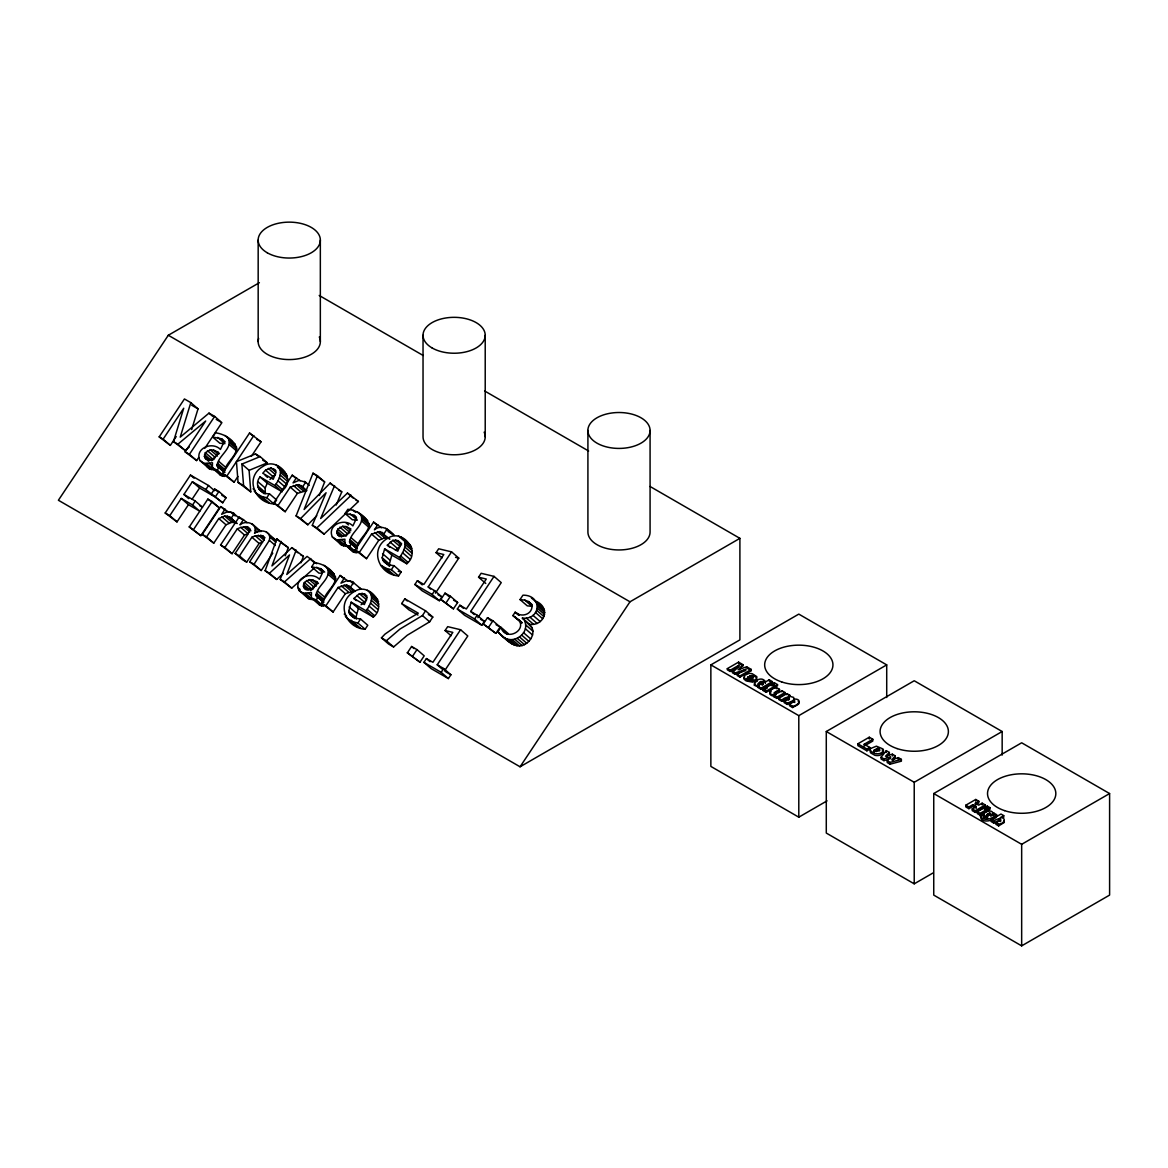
<?xml version="1.0" encoding="UTF-8"?>
<svg xmlns="http://www.w3.org/2000/svg" width="1168" height="1168" viewBox="0 0 1168 1168"><rect width="100%" height="100%" fill="white"/><g stroke="black" fill="none" stroke-linecap="round" stroke-linejoin="round"><path stroke-width="1.5" d="M212.342 468.091L220.752 475.391L224.533 476.427L217.321 470.193L212.342 468.091L212.474 462.747L204.225 463.404L199.903 460.513C194.37 448.41 212.299 440.935 220.445 449.461L224.037 441.869L221.657 438.818L212.664 437.022L215.438 432.846C224.154 433.751 234.797 440.059 236.681 448.892C235.148 457.739 224.913 463.375 224.373 472.237M344.779 544.551L353.189 551.851L356.97 552.887L349.758 546.653L344.779 544.551L344.91 539.207L336.661 539.864L332.34 536.973C326.806 524.87 344.735 517.409 352.882 525.921L356.474 518.329L354.094 515.278L345.1 513.482L347.874 509.306C356.59 510.212 367.234 516.519 369.117 525.352C367.584 534.199 357.35 539.835 356.809 548.697L349.597 542.463C349.612 532.345 366.153 525.045 360.518 514.46M311.33 597.885L319.74 605.185L323.521 606.236L316.309 599.987L311.33 597.885L311.462 592.541L303.213 593.198L298.891 590.322C293.358 578.204 311.287 570.743 319.433 579.27L323.025 571.663L320.645 568.626L311.652 566.83L314.426 562.655C323.156 563.56 333.785 569.867 335.669 578.686C334.136 587.548 323.916 593.183 323.361 602.046M204.385 456.411L205.334 452.702L210.269 449.826L213.583 450.103L218.46 452.439L213.671 459.637L206.21 459.199L204.385 456.411L209.189 460.572M303.373 586.205L304.322 582.496L309.272 579.62L312.571 579.897L317.448 582.233L312.659 589.446L305.198 589.008L303.373 586.205L308.177 590.366M336.807 532.871L337.771 529.162L342.706 526.286L346.02 526.564L350.896 528.9L346.108 536.097L338.647 535.659L336.807 532.871L341.625 537.032M984.201 814.549L983.85 816.943L987.924 818.169M283.897 489.188C295.898 476.938 276.101 457.082 263.34 466.207C244.287 476.675 253.909 502.707 273.969 503.977L276.626 499.992L269.414 493.743C260.157 494.4 253.704 484.662 260.011 476.924L274.991 485.567L282.189 491.816L267.224 483.172L260.011 476.924M258.011 487.567L265.224 493.816L265.209 488.005L267.224 483.172M348.736 611.098L351.159 602.192L366.124 610.835L373.337 617.084C388.112 605.112 368.986 581.752 354.488 591.475C335.42 601.943 345.056 627.99 365.102 629.26L367.774 625.26L360.562 619.011C355.802 618.573 349.48 616.602 348.736 611.098L355.948 617.346L356.371 619.084M355.948 617.346L358.372 608.44L351.159 602.192M382.184 557.764L384.608 548.858L399.573 557.501L406.785 563.75C421.56 551.763 402.434 528.403 387.937 538.127C368.869 548.595 378.505 574.641 398.551 575.912L401.223 571.911L394.01 565.677C389.251 565.224 382.929 563.253 382.184 557.764L389.397 563.998L389.805 565.735L382.608 559.501M389.397 563.998L391.806 555.092L384.608 548.858M274.991 485.567C278.699 480.34 283.328 472.164 278.101 466.426M366.124 610.835C369.833 605.608 374.461 597.447 369.249 591.709M399.573 557.501C403.281 552.274 407.909 544.098 402.697 538.36M508.168 633.523L500.955 627.274L497.816 631.99C504.78 637.699 511.818 647.787 522.096 645.568C529.177 643.466 535.221 635.042 532.039 627.742L522.359 618.106C541.105 620.208 542.609 594.935 522.957 595.169L520.023 599.578L527.235 605.827L532.024 606.382L524.812 600.133L520.023 599.578M522.359 618.106L529.571 624.34C544.857 626.311 551.004 606.893 535.367 601.009M992.931 815.498C994.8 805.57 975.806 815.191 987.924 816.447C985.018 820.71 980.624 811.103 980.39 816.578C984.901 821.951 992.318 818.461 996.581 814.665L996.581 816.374C993.997 821.031 980.682 823.776 980.653 816.709M501.379 635.334C510.737 646.181 530.024 634.647 524.841 621.507M272.786 553.179L261.238 570.524L254.025 564.275L269.385 540.331L269.823 536.988L268.815 534.156C265.311 529.63 258.829 530.462 254.522 533.28C258.624 524.155 246.185 519.351 239.936 524.87L243.426 519.643L239.119 517.147L220.577 544.974L232.096 553.705L244.521 535.046L247.981 533.659L240.769 527.425L237.308 528.812L224.884 547.456L232.096 553.705M223.979 472.047L217.16 466.003C217.175 455.885 233.717 448.585 228.081 438M322.967 601.856L316.148 595.797C316.163 585.694 332.705 578.394 327.069 567.809M189.274 446.935L185.113 450.41L173.463 441.606L183.726 408.231L163.126 439.153L170.338 445.388L176.222 436.555M170.338 445.388L159.184 436.876L184.442 398.96L190.807 402.624L180.222 437.139L208.999 413.136L214.678 416.407L221.891 422.655L204.707 448.439M191.669 429.576L198.02 408.873L190.807 402.624M793.656 698.581L793.963 700.245L793.656 697.398L788.663 695.997L789.86 695.31L789.86 696.493M283.371 573.357L276.685 579.445L265.121 570.699L276.86 538.944L288.292 547.617L285.24 555.807M281.079 541.383L271.94 565.925L291.898 547.631L303.417 556.362L300.906 562.859M314.061 568.276L291.723 588.132L280.189 579.386L289.518 554.931L269.472 573.211L265.121 570.699M296.205 550.113L286.773 574.495L307.096 556.391L316.791 563.735M316.747 515.76L307.841 524.782L296.088 515.906L313.009 473.186L317.433 475.741L304.103 509.511L330.15 483.085L341.771 491.874L336.209 505.014M319.302 495.48L324.646 481.975L317.433 475.741M870.554 750.309L870.248 751.024A5.942 3.431 0 0 0 870.905 753.053L874.759 755.229A5.782 3.343 0 0 0 877.183 755.565A5.679 3.27 0 0 0 880.584 754.966L882.891 753.433A5.592 3.227 0 0 0 882.92 750.717L882.176 749.973M334.574 485.625L320.66 518.504L347.465 493.071L358.415 501.481L324.076 534.156L312.309 525.279L326.076 492.75L300.629 518.534L296.088 515.906M207.422 450.702L214.635 456.936L211.7 460.776L204.488 454.527M309.272 579.62L316.47 585.869L313.623 586.745L310.688 590.585L303.476 584.336M747.389 677.703L747.505 679.411L748.104 676.812L754.367 680.433L756.046 679.309L756.806 676.637L752.353 673.79A5.563 3.212 0 0 0 748.819 673.513L744.571 675.352L744.031 677.966L748.746 680.871L752.995 681.017L752.995 682.214L746.133 680.9L744.031 679.163L744.571 676.535M747.389 678.885L748.104 676.812M987.091 814.549C993.88 817.731 988.289 809.001 987.091 816.271M217.321 470.193L218.869 467.215L217.978 466.85M316.309 599.987L317.857 597.023L316.966 596.644M349.758 546.653L351.305 543.675L349.597 542.463M763.084 682.886C753.74 689.281 761.448 676.155 763.084 684.083L762.062 685.149M874.014 750.279L877.285 748.396L879.533 749.695L876.263 751.579L874.014 750.279L874.014 752.061M1000.465 821.016L998.173 820.666L993.807 823.09L991.048 821.498L991.048 819.775L993.807 821.367C997.545 817.045 1005.298 819.104 995.881 822.579L995.881 824.287L998.655 825.893L1004.305 822.447L1004.086 820.578M784.122 701.428L787.261 703.238L793.787 700.318L794.751 702.435L792.327 701.603L787.261 704.435L784.122 702.625L784.122 701.428C794.868 697.588 786.225 695.164 781.903 700.143L778.764 698.333L778.764 699.53L781.903 701.34L786.955 698.522L789.437 699.077M774.223 692.741L779.523 689.354L779.523 690.536C769.347 694.493 775.64 695.179 781.888 690.711L785.013 692.522L785.013 693.704L776.851 698.42L773.931 696.727L775.318 693.617M259.384 282.685L168.309 335.26L58.4 500.254L520.067 766.792L739.899 639.874L739.899 538.346L650.08 486.487M198.648 457.535L196.633 460.572L185.128 451.855L205.685 421.006L177.901 444.176L173.463 441.606M196.633 460.572L189.42 454.323L214.678 416.407M176.996 521.892L169.783 515.643L181.259 498.429L188.457 504.678L176.996 521.892L165.199 513L190.457 475.084L208.532 485.508L214.532 490.721M188.705 498.619L183.902 494.458L192.37 481.756L205.845 489.538L222.738 502.78L226.096 497.743L218.898 491.494L214.591 489.012L211.218 494.064L222.738 502.78M192.048 499.291L199.582 487.99L192.37 481.756M188.457 504.678L199.786 511.204L192.574 504.97L195.217 500.999L183.902 494.458M205.845 489.538L208.532 485.508M237.936 476.486L234.111 482.209L222.592 473.478L249.543 433.036L261.063 441.767L251.397 456.279M189.318 526.929L207.86 499.101L212.167 501.598L219.38 507.832L200.838 535.659L189.318 526.929L200.838 535.659M234.111 482.209L226.899 475.975L253.85 435.518M193.625 529.411L212.167 501.598M215.525 496.546L218.898 491.494M213.788 543.135L206.575 536.886L218.796 518.534L224.723 516.052L229.424 516.796L236.637 523.045L231.936 522.3L226.008 524.782L213.788 543.135L202.268 534.404L220.796 506.576L228.709 512.183M225.103 509.058L221.628 514.285L227.687 511.715L232.943 512.737L234.242 513.657L231.103 518.373L237.104 523.571M255.996 493.305L261.968 496.575L266.757 497.743L269.414 493.743M246.682 562.115L239.469 555.88L251.894 537.222L255.325 535.835L262.537 542.083L259.106 543.47L246.682 562.115L242.345 559.618L235.133 553.384L248.098 533.937L249.675 529.863L248.01 527.25L246.112 526.637L240.769 527.425M285.211 511.715L278.013 505.481L290.233 487.129L298.658 484.618L305.87 490.867L297.431 493.378L285.211 511.715L273.706 502.985L292.234 475.172L300.147 480.778M296.541 477.654L293.066 482.88L299.11 480.311L305.68 482.253L302.541 486.968L298.658 484.618M261.238 570.524L249.689 561.779L263.837 540.142L264.231 538.302L262.61 535.718L255.325 535.835M389.397 538.594L384.695 537.849L378.768 540.331L366.548 558.669L355.028 549.953L373.57 522.125L381.483 527.732M333.099 612.017L325.887 605.769L338.107 587.431L346.546 584.92L353.758 591.154L345.319 593.68L333.099 612.017L321.58 603.287L340.122 575.459L348.035 581.065M366.548 558.669L359.335 552.435L371.555 534.083L379.994 531.571L389.878 539.12M377.877 524.607L374.388 529.834C381.294 523.848 389.572 529.688 394.215 535.455L385.717 528.286M344.429 577.956L340.939 583.182L346.998 580.613L352.269 581.62L353.568 582.555L350.415 587.27L355.233 591.431M387.002 529.206L383.863 533.922L382.184 532.345M380.578 565.224L386.564 568.509L391.353 569.663L394.01 565.677M347.13 618.573L353.116 621.843L357.904 623.011L360.562 619.011M401.661 603.579L404.814 598.834L425.575 610.82L432.788 617.069L429.634 621.814L407.238 635.246L393.601 646.955L388.637 644.079L381.44 637.845L384.958 634.151L398.39 624.749L418.305 613.185L401.661 603.579L408.858 609.813L417.954 615.069M451.563 551.865L428.203 586.935L434.671 590.672L441.884 596.921L439.358 600.717L422.086 590.745L414.874 584.496L417.399 580.7L423.882 584.438L443.811 554.523L436.073 552.683L438.672 548.785L451.563 551.865L458.776 558.114L435.416 593.183M439.358 600.717L432.145 594.468L434.671 590.672M381.44 637.845L386.389 640.706L400.04 629.012L422.422 615.565L425.575 610.82M440.818 599.476L445.037 593.154L450.439 596.264L457.652 602.513L453.432 608.835L440.818 599.476L453.432 608.835M407.384 652.824L411.589 646.488L416.991 649.612L424.203 655.847L419.984 662.183L407.384 652.824L419.984 662.183M446.22 602.6L450.439 596.264M412.771 655.934L416.991 649.612M494.035 576.379L470.675 611.463L477.143 615.2L484.355 621.434L481.829 625.23L464.557 615.259L457.345 609.024L459.871 605.228L466.339 608.966L486.282 579.036L478.544 577.196L481.143 573.298L494.035 576.379L501.247 582.628L477.887 617.697M460.586 629.727L437.226 664.796L443.694 668.534L450.906 674.783L448.381 678.579L431.109 668.607L423.896 662.358L426.422 658.562L432.905 662.3L452.834 632.384L445.096 630.545L447.694 626.647L460.586 629.727L467.799 635.976L444.439 671.045M481.829 625.23L474.617 618.982L477.143 615.2M448.381 678.579L441.168 672.33L443.694 668.534M483.289 624.004L487.509 617.668L492.911 620.792L500.123 627.026L495.904 633.363L483.289 624.004L495.904 633.363M488.691 627.114L492.911 620.792M512.898 615.58L521.819 622.807L512.898 615.58L515.176 612.178C521.249 617.945 532.477 614.514 532.024 605.579L528.564 601.564L524.812 600.133M520.067 766.792L629.99 601.797L739.899 538.346M983.69 818.155L983.865 816.169M754.82 682.827L754.192 685.193L758.149 686.974M888.877 759.2L883.928 760.645L881.081 759.01L881.081 757.229L886.293 750.674L889.359 752.455L889.359 754.236L886.775 756.747M889.359 752.455L885.475 756.222L892.367 754.192L895.243 755.842L891.768 759.872L898.323 757.623L901.375 759.39L901.375 761.171L890.045 764.193L887.213 762.558L887.213 760.777L890.527 756.922L890.527 758.718M892.921 760.31L895.243 757.623L895.243 755.842M265.559 470.178L262.742 473.244L273.21 479.289L275.852 472.748L275.283 470.412L270.903 467.886L265.559 470.178L272.772 476.413L275.487 474.631L268.275 468.383M269.939 479.493L272.772 476.413M389.732 547.252L387.323 545.179L392.871 540.317L398.025 540.609L401.631 543.733M395.47 550.391L400.084 546.566L392.871 540.317M356.284 600.6L353.875 598.512L359.423 593.665L364.577 593.943L366.986 596.03M361.087 604.761L366.635 599.899L359.423 593.665M738.76 666.505L730.161 671.469L727.314 669.819L727.314 668.636L738.585 662.125L743.155 664.767L738.074 669.746L746.673 666.797L751.258 669.439L751.258 670.622L739.986 677.133L737.139 675.484L737.139 674.301L745.724 669.337L745.724 670.52L734.935 674.213L732.351 672.724L732.351 671.542L738.76 665.307L738.76 666.505L733.635 671.483M739.344 669.687L743.155 664.767M342.706 526.286L349.918 532.52L344.983 535.397L337.771 529.162M312.309 525.279L316.864 527.907L351.203 495.232M280.189 579.386L284.51 581.883L310.79 558.523M987.31 815.848L989.5 814.855L991.106 815.468M874.35 751.477C876.263 747.987 881.168 753.375 879.431 749.17M788.619 700.026L789.291 698.376M771.187 691.719C766.938 693.836 772.72 696.946 775.245 695.967L773.931 696.727M827.046 800.854L798.795 817.177L710.859 766.412L710.859 664.884L798.795 614.105L886.716 664.884L886.716 697.515M727.314 668.636L730.161 670.271L738.76 665.307M737.139 674.301L739.986 675.951L751.258 669.439M748.104 677.995L754.367 681.616L756.82 679.601L756.484 677.367M765.303 682.054L769.201 679.805L772.369 681.63L772.369 682.813L761.098 689.324L758.163 687.631L759.375 685.747C748.177 686.2 759.185 675.104 764.544 680.55A4.263 2.467 0 0 1 765.303 682.054L765.303 683.251M758.163 686.448L761.098 688.142L772.369 681.63M763.113 689.31L771.289 684.594L774.413 686.39L774.413 687.587L766.252 692.303L763.113 690.492L763.113 689.31L766.252 691.106L774.413 686.39M772.252 684.025L774.384 682.798L777.523 684.609L777.523 685.791L775.391 687.018L772.252 685.207L772.252 684.025L775.391 685.835L777.523 684.609M763.113 690.492L767.201 688.127M779.523 689.354L776.384 687.529C769.274 688.784 766.792 695.427 775.245 694.785M773.931 695.544L776.851 697.223L785.013 692.522M778.764 698.333L786.94 693.631L789.86 695.31M798.182 701.092C802.255 703.895 793.89 706.348 792.619 707.531L789.48 705.706L789.48 704.523L794.707 700.858M789.48 704.523L792.619 706.333C799.394 705.136 802.343 698.61 793.963 699.063M710.859 664.884L798.795 715.648L886.716 664.884M933.071 872.949L914.223 883.826L826.287 833.061L826.287 731.518L914.223 680.754L1002.159 731.518L1002.159 755.097M864.203 744.235L869.707 747.418L869.707 749.199L866.89 750.82L857.852 745.607L857.852 743.812L869.284 737.212L872.817 739.256L872.817 741.038L864.203 746.016L864.203 744.235L872.817 739.256M857.852 743.812L866.89 749.038L869.707 747.418M826.287 731.518L914.223 782.283L1002.159 731.518M933.743 793.554L1021.664 742.79L1109.6 793.554L1109.6 895.097L1021.664 945.861L933.743 895.097L933.743 793.554L1021.664 844.318L1109.6 793.554M975.119 807.672L972.886 806.373L968.871 808.694L965.805 806.927L965.805 805.205L975.733 799.467L978.813 801.233L978.813 802.956L975.324 804.971L975.324 803.248L978.813 801.233M965.805 805.205L968.871 806.971L972.886 804.65L976.244 806.592L976.244 808.314M975.324 803.248L978.682 805.175L982.157 803.175L985.252 804.956L985.252 806.679L975.309 812.417L972.229 810.636L972.229 808.913L976.244 806.592M972.229 808.913L975.309 810.694L985.252 804.956M977.266 811.818L984.463 807.672L987.223 809.263L987.223 810.986L980.025 815.133L977.266 813.541L977.266 811.818L980.025 813.41L987.223 809.263M985.325 807.176L987.208 806.081L989.968 807.672L989.968 809.395L988.084 810.49L988.084 808.767L985.325 807.176L985.325 808.884M988.084 808.767L989.968 807.672M992.931 813.789L993.997 813.162L996.581 814.665M991.048 819.775L1000.991 814.038L1003.735 815.629L1003.735 817.352M1003.735 815.629L1000.085 817.746C1006.831 817.074 1004.655 823.951 998.655 824.17L995.881 822.579M756.28 681.732L757.287 681.207M241.878 464.076L260.128 456.63L267.341 462.864L249.091 470.324L241.878 464.076L243.586 485.596L250.784 491.845L249.091 470.324M260.128 456.63L255.5 453.958L236.447 461.652L238.068 482.413L250.784 491.845M749.608 675.951L752.031 675.571L753.491 676.695L752.688 677.732L749.608 675.951L749.608 677.133M732.351 671.542L734.935 673.031L745.724 669.337M881.081 757.229L883.928 758.864L890.527 756.922M887.213 760.777L890.045 762.412L901.375 759.39M763.084 684.083C761.886 680.199 756.879 687.047 758.193 683.484M750.367 676.841L753.491 677.893L753.331 676.272M332.34 536.973L341.888 545.325L348.984 546.171M752.995 681.017L747.505 678.228M749.141 680.243L750.206 680.258L750.206 679.075M322.222 573.313L318.849 573.079L311.652 566.83M199.903 460.513L209.452 468.864L213.802 469.93L206.59 463.681M298.891 590.322L308.44 598.658L312.79 599.724L305.578 593.49M398.244 571.371L401.223 571.911M455.549 557.34L458.776 558.114M346.546 584.92L354.751 590.891M392.93 534.521L387.98 531.484M271.02 537.265L276.028 540.404L266.392 532.009M229.322 440.555L235.294 444.249M405.69 542.215L409.91 544.609M763.113 680.929L764.544 681.747A4.263 2.467 0 0 1 765.23 682.711M753.477 675.367L756.003 676.9M319.2 295.46L423.181 355.495M484.632 390.973L588.628 451.009M743.155 665.95L738.585 663.307L738.585 662.125M751.258 670.622L746.673 667.979L746.673 666.797M772.369 682.813L769.201 680.988L769.201 679.805M168.309 335.26L629.99 601.797M256.756 439.27L261.063 441.767M191.654 405.194L198.02 408.873M216.211 419.37L220.46 421.838M324.646 481.975L313.009 473.186M338.837 490.166L341.771 491.874M355.919 500.035L358.415 501.481M262.698 460.192L267.341 462.864M387.323 545.179L397.792 551.223L400.434 544.682L398.025 540.609M391.806 555.092L406.785 563.75M453.593 600.177L457.652 602.513M496.064 624.69L500.123 627.026M438 594.673L441.884 596.921M480.471 619.201L484.355 621.434M159.184 436.876L163.126 439.153M185.128 451.855L189.42 454.323M222.592 473.478L226.899 475.975M238.068 482.413L243.586 485.596M273.706 502.985L278.013 505.481M355.028 549.953L359.335 552.435M414.874 584.496L432.145 594.468M457.345 609.024L474.617 618.982M221.789 495.247L226.096 497.743M428.335 614.499L432.788 617.069M199.582 487.99L213.058 495.787M219.38 507.832L207.86 499.101M288.292 547.617L281.678 543.105M300.556 554.698L303.417 556.362M199.597 505.598L202.429 507.233L195.217 500.999M181.259 498.429L192.574 504.97M353.875 598.512L364.343 604.557L366.986 598.031L364.577 593.943M358.372 608.44L373.337 617.084M445.723 671.79L450.906 674.783M165.199 513L169.783 515.643M202.268 534.404L206.575 536.886M220.577 544.974L224.884 547.456M235.133 553.384L239.469 555.88M249.689 561.779L254.025 564.275M321.58 603.287L325.887 605.769M423.896 662.358L441.168 672.33M359.481 587.869L360.766 588.789L352.269 581.62M285.313 472.675L276.232 465.039M376.461 597.943L367.365 590.307M514.606 616.573L522.052 622.602M542.58 607.258L531.396 597.958M367.73 520.709L357.408 511.934M334.282 574.043L323.959 565.283M259.135 529.936L261.077 531.571L251.923 523.687M500.955 627.274C505.262 642.079 527.644 630.72 518.446 619.478M536.623 602.673L543.821 608.922M537.368 604.44L544.58 610.689M537.63 606.309L544.843 612.558M537.397 608.265L544.609 614.514M528.564 601.564L532.17 604.688M536.681 610.324L543.894 616.558M535.47 612.47L542.667 618.719M532.973 615.332L540.185 621.566M529.965 617.215L537.163 623.464M526.418 618.149L533.63 624.384M478.544 577.196L485.757 583.445M516.694 613.025L519.103 615.098M515.176 612.178L518.767 615.302M525.848 625.07L533.061 631.304M525.396 628.778L532.608 635.027M436.073 552.683L442.088 557.881M523.498 632.662L530.71 638.911M521.614 635.085L528.827 641.334M519.556 636.998L526.768 643.247M400.814 536.959L408.026 543.208M404.04 540.069L411.238 546.303M517.307 638.414L524.52 644.663M398.478 535.966L403.281 540.127M404.829 542.083L412.041 548.318M347.465 493.071L353.466 498.269M405.077 544.39L412.289 550.639M514.884 639.319L522.096 645.568M504.021 631.289L507.627 634.414M487.509 617.668L491.115 620.792M512.343 639.699L519.556 645.948M404.785 546.974L411.997 553.209M330.15 483.085L332.559 485.158M395.499 539.82L401.5 545.018M509.774 639.538L516.986 645.787M373.57 522.125L377.176 525.25M507.189 638.838L514.387 645.086M403.953 549.748L411.165 555.997M504.561 637.597L511.774 643.831M497.816 631.99L508.591 641.568M379.994 531.571L387.207 537.82M470.675 611.463L474.281 614.587M361.876 517.424L369.088 523.673M402.566 552.741L409.778 558.99M353.13 510.182L355.525 512.27M390.141 542.098L397.354 548.347M377.483 531.601L384.695 537.849M361.905 519.103L369.117 525.352M459.871 605.228L463.477 608.353M445.037 593.154L448.643 596.264M361.511 520.928L368.723 527.177M374.68 532.447L381.892 538.682M354.094 515.278L356.503 517.366M400.639 555.953L407.851 562.188M350.137 513.847L357.35 520.096L352.298 519.731L345.1 513.482M371.555 534.083L378.768 540.331M428.203 586.935L430.612 589.022M249.543 433.036L251.952 435.109M304.381 481.333L309.286 485.377M417.399 580.7L422.217 584.876M292.234 475.172L295.84 478.281M382.578 553.69L389.791 559.939M346.049 522.826L348.458 524.914M300.862 485.392L306.863 490.589M279.444 468.134L286.656 474.383M277.488 467.156L279.897 469.244M346.02 526.564L350.823 530.725M280.247 470.149L287.445 476.383M296.161 484.647L303.373 490.896M383.425 561.049L389.426 566.246M280.495 472.471L287.708 478.705M391.353 569.663L398.551 575.912M293.343 485.479L300.556 491.728M273.443 468.675L275.838 470.762M208.999 413.136L212.605 416.246M280.203 475.04L287.416 481.289M255.5 453.958L257.894 456.031M339.859 527.162L347.071 533.396M270.903 467.886L275.721 472.047M351.028 537.66L358.226 543.908M386.564 568.509L393.777 574.744M382.432 566.276L387.791 571.473M382.914 566.933L390.127 573.167M279.356 477.829L286.569 484.063M290.233 487.129L297.431 493.378M349.904 539.631L357.116 545.879M349.422 541.237L356.634 547.485M336.924 531.002L342.939 536.2M351.305 543.675L357.32 548.887M277.984 480.822L285.182 487.056M224.971 435.474L232.184 441.723M229.439 440.964L236.651 447.213M337.406 534.506L339.8 536.594M229.468 442.643L236.681 448.892M341.771 539.923L345.378 543.047M276.042 484.019L283.255 490.268M344.195 543.135L353.189 551.851M445.096 630.545L451.111 635.742M347.801 546.376L355.014 552.625M265.136 475.332L267.545 477.405M229.074 444.468L236.286 450.717M339.027 540.142L346.239 546.39M221.657 438.818L225.263 441.942M336.661 539.864L343.859 546.113M404.814 598.834L407.223 600.921M217.701 437.387L224.913 443.636L219.861 443.271L212.664 437.022M422.422 615.565L429.634 621.814M316.864 527.907L324.076 534.156M300.629 518.534L307.841 524.782M257.997 481.771L265.209 488.005M257.602 485.83L264.815 492.078M217.058 451.549L219.453 453.637M258.829 489.115L264.099 493.699M213.583 450.103L218.387 454.264M266.757 497.743L273.969 503.977M210.269 449.826L217.482 456.06M253.076 488.779L255.471 490.867M261.968 496.575L269.18 502.824M254.244 491.232L263.194 499.539M258.318 494.998L265.53 501.247M218.591 461.199L225.789 467.448M370.592 593.402L377.804 599.651M371.38 595.417L378.593 601.666M205.334 452.702L212.547 458.936M217.467 463.17L224.679 469.419M371.628 597.739L378.841 603.987M216.985 464.776L224.198 471.025M217.16 466.003L224.884 472.427M349.728 580.671L353.335 583.796M371.336 600.308L378.549 606.557M362.051 593.154L366.854 597.315M204.969 458.046L208.576 461.17M340.122 575.459L343.728 578.583M209.335 463.462L211.744 465.55M370.504 603.097L377.717 609.346M211.758 466.674L222.577 476.164M437.226 664.796L442.03 668.972M204.225 463.404L211.437 469.638M328.427 570.772L335.639 577.021M356.693 595.446L363.905 601.695M369.117 606.09L376.33 612.339M344.049 584.949L351.247 591.198M328.456 572.451L335.669 578.686M426.422 658.562L430.028 661.687M177.901 444.176L185.113 450.41M328.062 574.276L335.274 580.525M411.589 646.488L413.998 648.576M310.703 559.516L314.309 562.64M341.231 585.781L348.444 592.03M320.645 568.626L324.704 572.072M367.19 609.287L374.402 615.536M316.689 567.195L322.704 572.393M338.107 587.431L345.319 593.68M291.898 547.631L297.913 552.829M276.86 538.944L279.269 541.032M214.591 489.012L216.985 491.086M269.823 536.988L275.823 542.186M349.13 607.039L356.342 613.288M386.389 640.706L393.601 646.955M254.96 527.469L259.763 531.63M269.385 540.331L275.385 545.529M316.046 581.357L318.441 583.431M262.61 535.718L265.019 537.791M243.426 519.643L247.032 522.753M255.164 530.111L257.573 532.199M260.683 535.09L264.289 538.214M312.571 579.897L317.389 584.058M239.119 517.147L241.528 519.234M190.457 475.084L194.063 478.194M349.159 612.835L355.16 618.047M232.943 512.737L238.958 517.935M349.977 614.383L354.78 618.544M258.259 535.134L264.275 540.331M230.417 511.774L235.221 515.935M248.01 527.25L250.405 529.323M357.904 623.011L365.102 629.26M246.112 526.637L250.93 530.798M306.41 580.496L313.623 586.745M220.796 506.576L225.614 510.737M243.703 526.695L249.718 531.907M317.579 591.008L324.777 597.242M344.21 614.061L346.619 616.135M353.116 621.843L360.328 628.092M345.378 616.5L354.342 624.822M349.466 620.266L356.678 626.515M251.894 537.222L259.106 543.47M304.322 582.496L311.535 588.745M316.455 592.979L323.667 599.228M227.22 516.022L234.432 522.271M315.973 594.585L323.186 600.819M224.723 516.052L231.936 522.3M316.148 595.797L323.872 602.221M237.308 528.812L244.521 535.046M221.905 516.898L229.118 523.133M303.957 587.854L306.352 589.928M308.323 593.271L310.732 595.344M314.353 599.593L321.565 605.958M218.796 518.534L226.008 524.782M297.767 587.431L300.176 589.504M303.213 593.198L310.425 599.447M284.51 581.883L291.723 588.132M269.472 573.211L276.685 579.445M219.555 474.325L220.752 475.391M319.74 605.185L317.959 602.717M339.538 543.222L341.888 545.325M207.101 466.762L209.452 468.864M308.44 598.658L304.979 593.665M348.75 585.694L350.415 587.27M229.424 516.796L231.103 518.373M992.45 813.892L993.004 814.899M529.571 624.34L532.039 627.742M351.422 620.296L352.59 622.748M1021.664 844.318L1021.664 945.861M1000.553 819.586L1000.553 821.308M1000.465 819.294L1000.363 821.644M1000.129 819.016L1000.129 820.739M999.574 818.812L999.574 820.535M998.932 818.768L998.932 820.491M998.655 824.17L998.655 825.893M993.997 813.162L993.997 814.884M993.807 821.367L993.807 823.09M990.96 814.607L990.96 816.33M990.727 813.395L990.727 815.118M990.157 813.176L990.157 814.899M989.5 813.132L989.5 814.855M987.208 806.081L987.208 807.803M987.31 814.125L987.194 816.651M984.463 807.672L984.463 809.395M983.69 816.432L983.66 818.374M982.157 803.175L982.157 804.898M981.5 814.446L981.5 816.169M980.025 813.41L980.025 815.133M975.733 799.467L975.733 801.19M975.309 810.694L975.309 812.417M972.886 804.65L972.886 806.373M968.871 806.971L968.871 808.694M914.223 782.283L914.223 883.826M898.323 757.623L898.323 759.404M892.367 754.192L892.367 755.973M890.045 762.412L890.045 764.193M886.293 750.674L886.293 752.455M883.928 758.864L883.928 760.645M878.964 748.746L878.964 750.528M878.205 748.469L878.205 750.25M877.285 748.396L877.285 750.177M869.284 737.212L869.284 738.994M866.89 749.038L866.89 750.82M798.795 715.648L798.795 817.177M794.386 700.552L794.386 701.734M793.787 700.318L793.787 701.501M793.101 700.26L793.101 701.457M792.619 706.333L792.619 707.531M789.057 697.457L789.057 698.639M788.458 697.223L788.458 698.406M787.758 697.179L787.758 698.362M787.261 703.238L787.261 704.435M786.94 693.631L786.94 694.814M781.888 690.711L781.888 691.894M781.903 700.143L781.903 701.34M776.851 697.223L776.851 698.42M776.384 687.529L776.384 688.726M776.048 693.661L776.048 694.843M775.391 685.835L775.391 687.018M774.705 693.383L774.705 694.566M774.384 682.798L774.384 683.981M771.289 684.594L771.289 685.777M766.252 691.106L766.252 692.303M762.981 682.419L762.806 684.594M762.529 682.024L762.529 683.207M761.916 681.805L761.916 682.988M761.171 681.762L761.171 682.944M761.098 688.142L761.098 689.324M758.66 684.302L758.66 685.485M754.367 680.433L754.367 681.616M752.849 675.878L752.849 677.06M752.031 675.571L752.031 676.754M751.068 675.527L751.068 676.71M739.986 675.951L739.986 677.133M734.935 673.031L734.935 674.213M730.161 670.271L730.161 671.469M650.08 430.466A31.083 17.943 0 0 1 603.447 446.015A31.083 17.943 0 0 1 603.447 414.917A31.083 17.943 0 0 1 650.08 430.466L650.08 531.995A31.083 17.943 0 0 1 618.996 549.953A31.083 17.943 0 0 1 587.913 531.995L587.913 430.466M485.216 335.274L485.216 436.817M423.035 335.274L423.035 436.817A31.083 17.943 0 0 0 458.177 454.615A31.083 17.943 0 0 0 484.151 432.175M320.339 240.097L320.339 341.625M258.172 240.097L258.172 341.625M319.287 336.983A31.083 17.943 0 0 1 290.613 359.554A31.083 17.943 0 0 1 258.639 338.501M870.554 748.527L870.248 749.243A5.942 3.431 0 0 0 870.905 751.272L874.759 753.448A5.782 3.343 0 0 0 878.38 753.725A5.679 3.27 0 0 0 880.584 753.185L882.891 751.652A5.592 3.227 0 0 0 882.92 748.936L876.423 746.177L870.554 748.527M1004.597 810.636A34.149 19.725 0 0 0 1055.828 793.554A34.149 19.725 0 0 0 1004.597 776.472A34.149 19.725 0 0 0 1004.597 810.636M897.141 748.6A34.149 19.725 0 0 0 948.387 731.518A34.149 19.725 0 0 0 897.141 714.451A34.149 19.725 0 0 0 897.141 748.6M781.713 681.951A34.149 19.725 0 0 0 832.945 664.884A34.149 19.725 0 0 0 781.713 647.802A34.149 19.725 0 0 0 781.713 681.951M432.145 347.976A31.083 17.943 0 0 0 484.151 339.932A31.083 17.943 0 0 0 446.074 317.944A31.083 17.943 0 0 0 432.145 347.976M267.268 252.784A31.083 17.943 0 0 0 319.287 244.74A31.083 17.943 0 0 0 281.211 222.752A31.083 17.943 0 0 0 267.268 252.784"/></g></svg>
